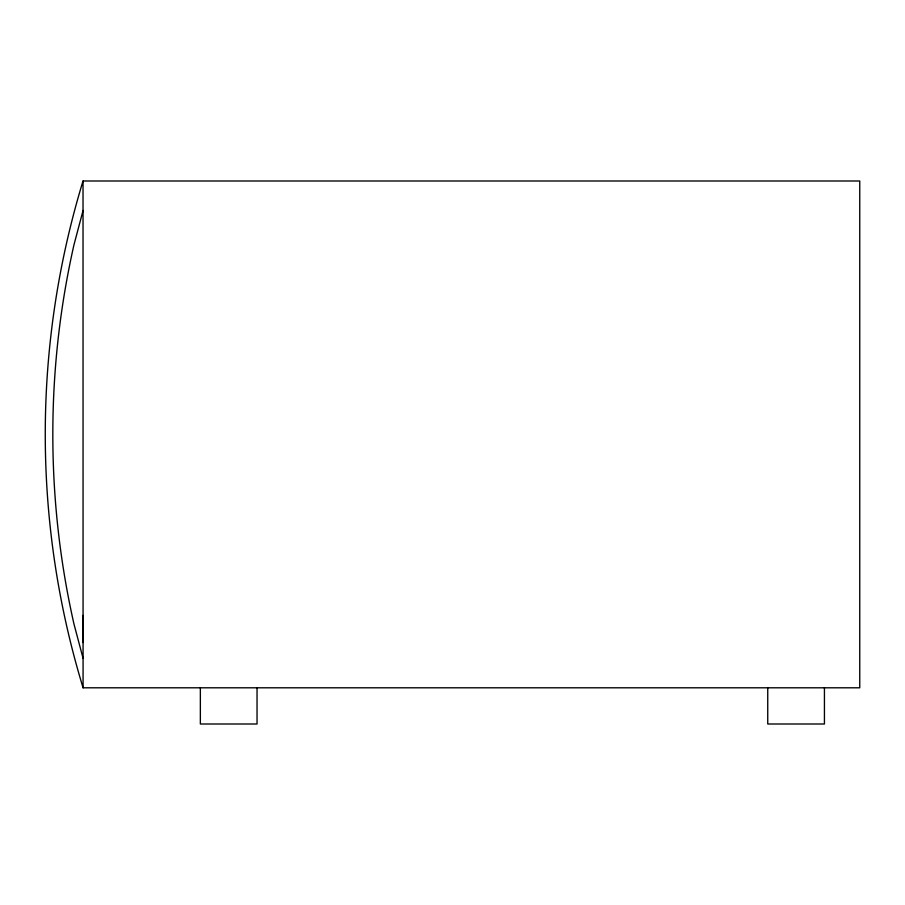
<?xml version="1.0" encoding="UTF-8"?>
<svg xmlns="http://www.w3.org/2000/svg" width="905" height="905" viewBox="0 0 905 905"><rect width="100%" height="100%" fill="white"/><g stroke="black" fill="none" stroke-linecap="round" stroke-linejoin="round"><path stroke-width="1.36" d="M83.079 210.458L73.984 244.757A860.463 860.463 0 0 0 73.972 624.043L83.079 658.342M83.079 181L859.75 181L859.75 687.8L83.079 687.8A868.585 868.585 0 0 1 83.022 180.989L83.079 687.8M83.079 615.4L83.079 642.55M824.432 687.8L824.432 724L767.745 724L767.745 687.8M257.043 687.8L257.043 724L200.356 724L200.356 687.8"/></g></svg>
